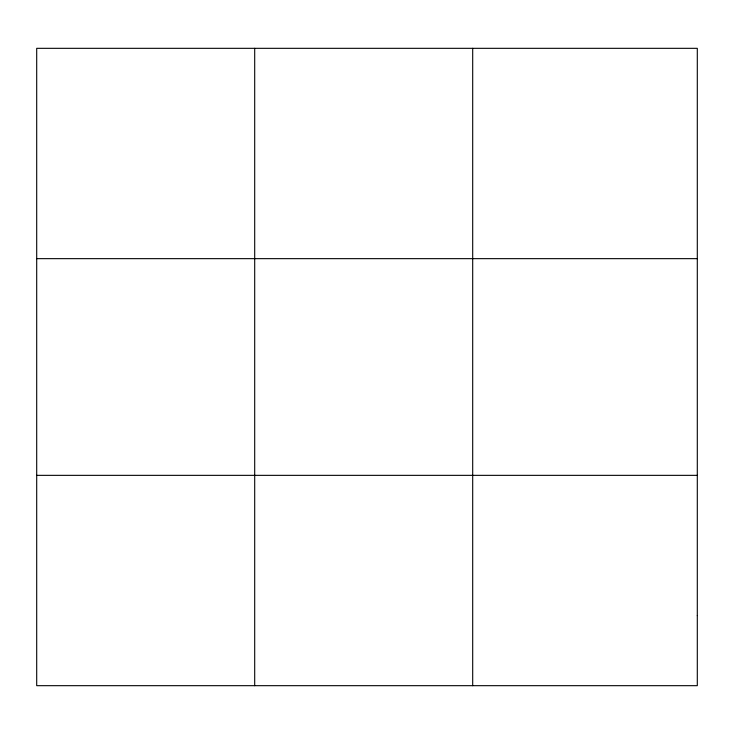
<?xml version="1.0" encoding="UTF-8"?>
<svg xmlns="http://www.w3.org/2000/svg" width="734" height="734" viewBox="0 0 734 734"><rect width="100%" height="100%" fill="white"/><g stroke="black" fill="none" stroke-linecap="round" stroke-linejoin="round"><path stroke-width="1.1" d="M254.698 685.675L254.698 48.325M472.696 685.675L472.696 48.325M36.7 258.652L697.3 258.652M36.7 475.348L697.3 475.348M697.3 615.569L697.3 685.675L36.7 685.675L36.7 48.325L697.3 48.325L697.3 615.569"/></g></svg>
